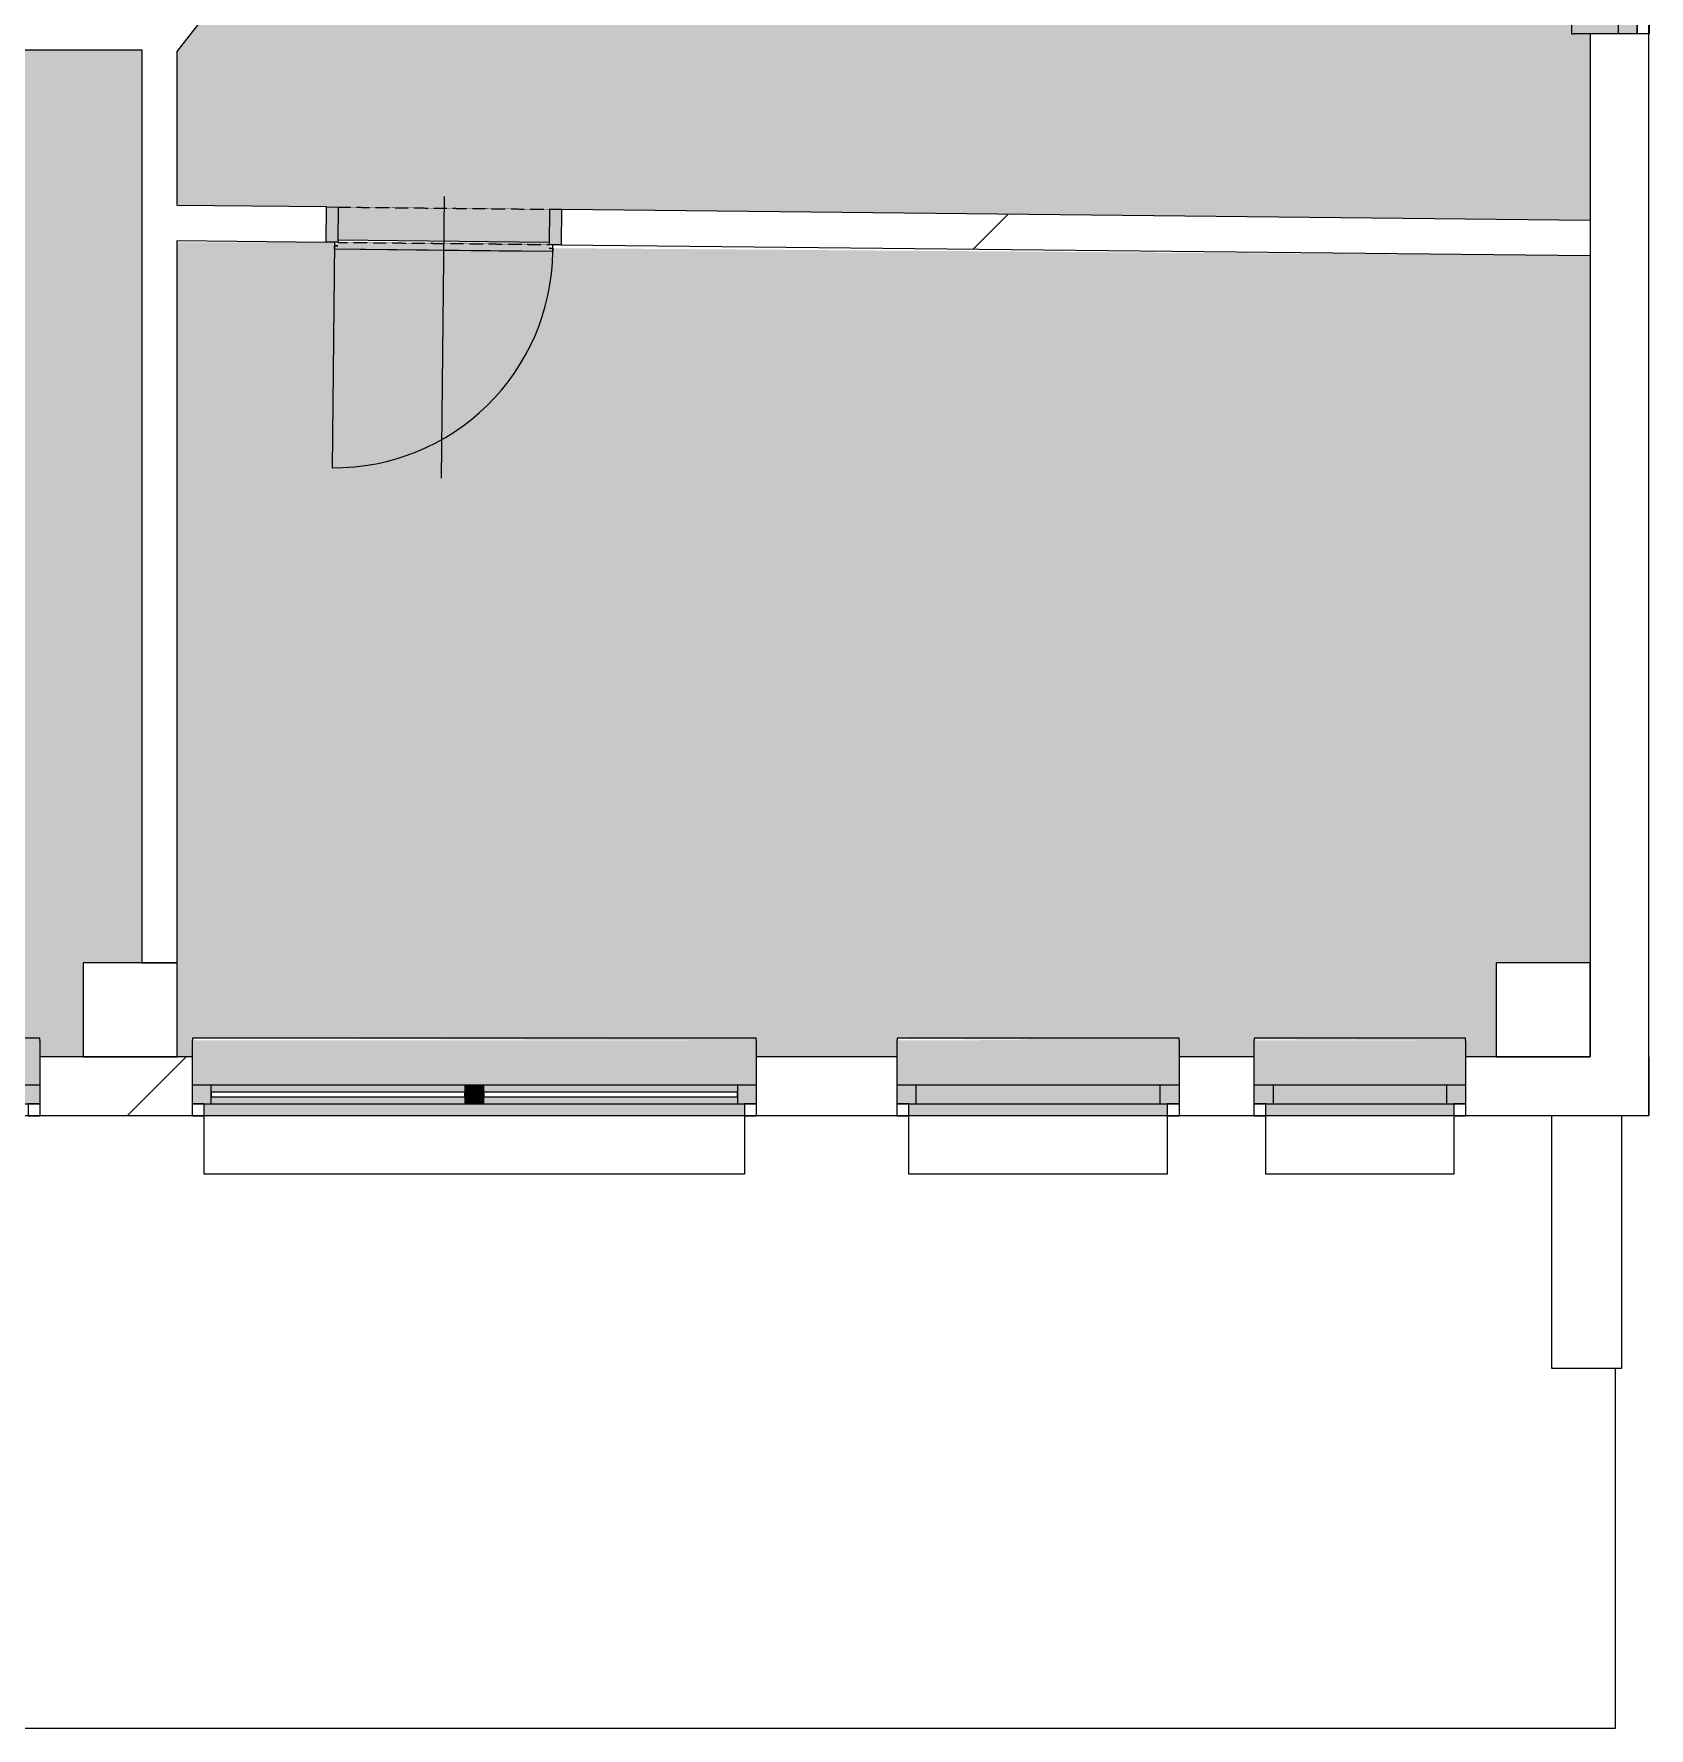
# Model space of a CAD drawing. Header units: millimetres. Extents: x 48671 to 278361, y -45352 to 20466.
# Drawn here: x 218259 to 225135, y -31577 to -24364 of the extents above; entities that cross this region are included whole.
import ezdxf

# ---------------------------------------------------------------- set-up
doc = ezdxf.new("R2010")
doc.units = ezdxf.units.MM
doc.linetypes.add('Čerchovaná se dvěma tečkami', pattern=[2.59, 1, -0.53, 0, -0.53, 0, -0.53])
for name, color, linetype, lineweight in [('A-DETL-THIN', 151, 'Continuous', 13), ('A-DOOR', 31, 'Continuous', 13), ('A-DOOR-FRAM', 31, 'Continuous', 25), ('A-FLOR', 192, 'Continuous', 13), ('A-GENM', 13, 'Continuous', 13), ('A-GLAZ', 151, 'Continuous', 13), ('A-WALL', 113, 'Continuous', 13), ('A-WALL-PATT', 111, 'Continuous', 35), ('Q-SPCQ', 91, 'Continuous', 13), ('S-COLS', 52, 'Continuous', 13)]:
    doc.layers.add(name, color=color, linetype=linetype, lineweight=lineweight)
pattern_1 = [(45, (218658, -28969), (-5747.4, 5747.4), []), (360, (227816, -26277), (5747.4, 5747.4), [1016, -10478.7]), (45, (228832, -26277), (-5747.4, 5747.4), [1016, -7112]), (90, (229550.6, -25559), (-5747.4, 5747.4), [1016, -10478.7]), (135, (229551, -24543), (-5747.4, -5747.4), [1016, -7112]), (360, (227816, -23824.3), (5747.4, 5747.4), [1016, -10478.7]), (45, (227098, -24543), (-5747.4, 5747.4), [1016, -7112]), (90, (227098, -25559), (-5747.4, 5747.4), [1016, -10478.7]), (135, (227816, -26277), (-5747.4, -5747.4), [1016, -7112]), (45, (230479.5, -22895.5), (-5747.4, 5747.4), [2032, -6096])]
pattern_2 = [(45, (128745, 0), (-7184.2, 7184.2), []), (45, (131618, 0), (-7184.2, 7184.2), []), (45, (137366, 0), (-4310.5, 10057.9), [4064, -2032, 67.06, -1964.94])]

# ---------------------------------------------------------------- blocks, each defined once
blk = doc.blocks.new('OKNO_1k_nadsvetlik - OKNO_1k_nadsvetlik_1500x1800-1969463-Mapka _ závislý 4')
at = {"layer": 'A-GLAZ', "lineweight": 9}
h = blk.add_hatch(color=256, dxfattribs=at)
h.paths.add_polyline_path([(-750, -75), (-670, -75), (-670, 5), (-750, 5)])
h.paths.add_polyline_path([(670, -75), (750, -75), (750, 5), (670, 5)])
blk.add_hatch(color=256, dxfattribs=at).paths.add_polyline_path([(670, 5), (-670, 5), (-670, -75), (670, -75)])
for p, q in [((-750, 5), (-670, 5)), ((670, 5), (-670, 5)), ((-670, 5), (-670, -75)), ((670, 5), (750, 5)), ((670, -75), (670, 5)), ((-750, -75), (-700, -75)), ((-670, -75), (-750, -75)), ((-700, -126), (-750, -126)), ((-700, -75), (-700, -125)), ((-670, -75), (670, -75)), ((750, -75), (670, -75)), ((700, -75), (750, -75)), ((700, -125), (700, -75)), ((750, -126), (700, -126))]:
    blk.add_line(p, q, dxfattribs=at)
blk = doc.blocks.new('parapet s nosem_vnitní - parapet s nosem_vnitní-1280316-Mapka _ závislý 4')
at = {"layer": 'A-GENM', "lineweight": 9}
for points in [[(-750, 198.7), (-750, 190), (750, 198.7)], [(-750, 190), (-750, 0), (750, 0), (750, 190)]]:
    blk.add_hatch(color=151, dxfattribs=at).paths.add_polyline_path(points)
for p, q in [((750, 200), (-750, 200)), ((-750, 200), (-750, 190)), ((750, 200), (-750, 200)), ((-750, 120), (-750, 190)), ((750, 190), (750, 200)), ((750, 190), (750, 120))]:
    blk.add_line(p, q, dxfattribs=at)
blk = doc.blocks.new('OKNO_2k_nadsvetlik - OKNO_2k_nadsvetlik 2400 x 1850-1972488-Mapka _ závislý 4')
at = {"layer": 'A-GLAZ', "lineweight": 9}
h = blk.add_hatch(color=256, dxfattribs=at)
h.paths.add_polyline_path([(1125.3, 75), (1120, 75), (1125.3, -5), (1200, -5), (1200, 75)])
h.paths.add_polyline_path([(-1120, 75), (-1200, 70.4), (-1200, -5), (-1120, -5), (-1120, 70.4)])
h = blk.add_hatch(color=256, dxfattribs=at)
h.paths.add_polyline_path([(40, 75), (40, 45), (1120, 45), (1120, 75)])
h.paths.add_polyline_path([(-1120, 75), (-1120, 45), (-40, 45), (-40, 75), (-928.3, 75)])
h.paths.add_polyline_path([(-40, 25), (-1120, 25), (-1120, -5), (-40, -5)])
h.paths.add_polyline_path([(1120, 25), (40, 25), (40, -5), (1120, -5)])
blk.add_hatch(color=256, dxfattribs=at).paths.add_polyline_path([(-40, -5), (40, -5), (40, 75), (-40, 75)])
for p, q in [((-1150, 126), (-1200, 126)), ((-1200, 75), (-1150, 75)), ((-1120, 75), (-1200, 75)), ((-1150, 75), (-1150, 125)), ((-1120, -5), (-1120, 75)), ((-40, 75), (-1120, 75)), ((40, 75), (-40, 75)), ((-40, 75), (-40, -5)), ((1120, 75), (40, 75)), ((40, -5), (40, 75)), ((1200, 75), (1120, 75)), ((1120, 75), (1120, -5)), ((1200, 126), (1150, 126)), ((1150, 125), (1150, 75)), ((1150, 75), (1200, 75)), ((-40, 45), (-1120, 45)), ((-1120, 45), (-1120, 25)), ((-1120, 25), (-40, 25)), ((-40, 25), (-40, 45)), ((1120, 45), (40, 45)), ((40, 45), (40, 25)), ((40, 25), (1120, 25)), ((1120, 25), (1120, 45)), ((-1200, -5), (-1120, -5)), ((-1120, -5), (-40, -5)), ((-40, -5), (40, -5)), ((40, -5), (1120, -5)), ((1120, -5), (1200, -5))]:
    blk.add_line(p, q, dxfattribs=at)
blk = doc.blocks.new('parapet s nosem_vnitní - parapet s nosem_vnitní-V114-Mapka _ závislý 4')
at = {"layer": 'A-GENM', "lineweight": 9}
blk.add_hatch(color=151, dxfattribs=at).paths.add_polyline_path([(40, 0), (-1200, 0), (-1200, -190), (1200, -190), (1200, 0), (279, 0)])
for p, q in [((-1200, -190), (-1200, -120)), ((1200, -120), (1200, -190)), ((-1200, -190), (-1200, -200)), ((-1200, -200), (1200, -200)), ((-1200, -200), (1200, -200)), ((1200, -200), (1200, -190))]:
    blk.add_line(p, q, dxfattribs=at)
blk = doc.blocks.new('OKNO_2k_nadsvetlik - OKNO_2k_nadsvetlik 2400 x 1850-V115-Mapka _ závislý 4')
at = {"layer": 'A-GLAZ', "lineweight": 9}
h = blk.add_hatch(color=256, dxfattribs=at)
h.paths.add_polyline_path([(-1120, 75), (-1200, 75), (-1200, -5), (-1120, -5)])
h.paths.add_polyline_path([(1200, 75), (1120, 70.4), (1120, -5), (1200, -5), (1200, 70.4)])
h = blk.add_hatch(color=256, dxfattribs=at)
h.paths.add_polyline_path([(40, 75), (40, 45), (1120, 45), (1120, 75), (68, 75)])
h.paths.add_polyline_path([(-40, 75), (-1120, 75), (-1120, 45), (-40, 45)])
h.paths.add_polyline_path([(1120, 25), (40, 25), (40, -5), (1120, -5)])
h.paths.add_polyline_path([(-1120, 25), (-1120, -5), (-40, -5), (-40, 25)])
blk.add_hatch(color=256, dxfattribs=at).paths.add_polyline_path([(-40, -5), (40, -5), (40, 75), (-40, 75)])
for p, q in [((-1150, 126), (-1200, 126)), ((-1200, 75), (-1150, 75)), ((-1120, 75), (-1200, 75)), ((-1150, 75), (-1150, 125)), ((-1120, -5), (-1120, 75)), ((-40, 75), (-1120, 75)), ((40, 75), (-40, 75)), ((-40, 75), (-40, -5)), ((1120, 75), (40, 75)), ((40, -5), (40, 75)), ((1200, 75), (1120, 75)), ((1120, 75), (1120, -5)), ((1200, 126), (1150, 126)), ((1150, 125), (1150, 75)), ((1150, 75), (1200, 75)), ((-40, 45), (-1120, 45)), ((-1120, 45), (-1120, 25)), ((-1120, 25), (-40, 25)), ((-40, 25), (-40, 45)), ((1120, 45), (40, 45)), ((40, 45), (40, 25)), ((40, 25), (1120, 25)), ((1120, 25), (1120, 45)), ((-1200, -5), (-1120, -5)), ((-1120, -5), (-40, -5)), ((-40, -5), (40, -5)), ((40, -5), (1120, -5)), ((1120, -5), (1200, -5))]:
    blk.add_line(p, q, dxfattribs=at)
blk = doc.blocks.new('parapet_ext - parapet_ext-1801991-Mapka _ závislý 4')
at = {"layer": 'Q-SPCQ', "lineweight": 9}
blk.add_hatch(color=151, dxfattribs=at).paths.add_polyline_path([(-1150, 50), (-1150, 0), (1150, 0), (1150, 50), (-1120, 50)])
for p, q in [((-1150, 51), (-1150, 300)), ((-1150, 300), (1150, 300)), ((1150, 300), (1150, 51))]:
    blk.add_line(p, q, dxfattribs=at)
blk = doc.blocks.new('OKNO_1k_nadsvetlik - OKNO_1k_nadsvetlik_900 x 1850-1969447-Mapka _ závislý 4')
at = {"layer": 'A-GLAZ', "lineweight": 9}
h = blk.add_hatch(color=256, dxfattribs=at)
h.paths.add_polyline_path([(450, 75), (370, 75), (370, -5), (450, -5)])
h.paths.add_polyline_path([(-450, 75), (-450, -5), (-370, -5), (-370, 75)])
blk.add_hatch(color=256, dxfattribs=at).paths.add_polyline_path([(-370, 75), (-370, -5), (370, -5), (370, 75), (-269.4, 75)])
for p, q in [((-400, 126), (-450, 126)), ((-450, 75), (-400, 75)), ((-370, 75), (-450, 75)), ((-400, 75), (-400, 125)), ((370, 75), (-370, 75)), ((-370, 75), (-370, -5)), ((450, 75), (370, 75)), ((370, -5), (370, 75)), ((450, 126), (400, 126)), ((400, 125), (400, 75)), ((400, 75), (450, 75)), ((-450, -5), (-370, -5)), ((-370, -5), (370, -5)), ((370, -5), (450, -5))]:
    blk.add_line(p, q, dxfattribs=at)
blk = doc.blocks.new('parapet s nosem_vnitní - parapet s nosem_vnitní-V116-Mapka _ závislý 4')
at = {"layer": 'A-GENM', "lineweight": 9}
for points in [[(-269.4, 0), (-450, 0), (-450, -190), (450, -190), (450, 0), (370, 0)], [(-450, -190), (-450, -195), (-269.4, -190)]]:
    blk.add_hatch(color=151, dxfattribs=at).paths.add_polyline_path(points)
for p, q in [((-450, -190), (-450, -120)), ((450, -120), (450, -190)), ((-450, -190), (-450, -200)), ((-450, -200), (450, -200)), ((-450, -200), (450, -200)), ((450, -200), (450, -190))]:
    blk.add_line(p, q, dxfattribs=at)
blk = doc.blocks.new('parapet_ext - parapet_ext-V117-Mapka _ závislý 4')
at = {"layer": 'Q-SPCQ', "lineweight": 9}
blk.add_hatch(color=151, dxfattribs=at).paths.add_polyline_path([(-370, 50), (-400, 50), (-400, 0), (400, 0), (400, 50), (-269.4, 50)])
for p, q in [((-400, 51), (-400, 300)), ((-400, 300), (400, 300)), ((400, 300), (400, 51))]:
    blk.add_line(p, q, dxfattribs=at)
blk = doc.blocks.new('OKNO_1k_nadsvetlik - OKNO_1k_nadsvetlik_1200 x 1850-V118-Mapka _ závislý 4')
at = {"layer": 'A-GLAZ', "lineweight": 9}
h = blk.add_hatch(color=256, dxfattribs=at)
h.paths.add_polyline_path([(600, 75), (520, 75), (520, -5), (600, -5)])
h.paths.add_polyline_path([(-600, 75), (-600, -5), (-520, -5), (-520, 75)])
blk.add_hatch(color=256, dxfattribs=at).paths.add_polyline_path([(-520, 75), (-520, -5), (520, -5), (520, 75), (414.3, 75)])
for p, q in [((-550, 126), (-600, 126)), ((-600, 75), (-550, 75)), ((-520, 75), (-600, 75)), ((-550, 75), (-550, 125)), ((520, 75), (-520, 75)), ((-520, 75), (-520, -5)), ((600, 75), (520, 75)), ((520, -5), (520, 75)), ((600, 126), (550, 126)), ((550, 125), (550, 75)), ((550, 75), (600, 75)), ((-600, -5), (-520, -5)), ((-520, -5), (520, -5)), ((520, -5), (600, -5))]:
    blk.add_line(p, q, dxfattribs=at)
blk = doc.blocks.new('parapet s nosem_vnitní - parapet s nosem_vnitní-V119-Mapka _ závislý 4')
at = {"layer": 'A-GENM', "lineweight": 9}
for points in [[(600, 0), (-600, 0), (-600, -190), (600, -190), (600, -120)], [(-600, -190), (-600, -197.1), (414.3, -190)]]:
    blk.add_hatch(color=151, dxfattribs=at).paths.add_polyline_path(points)
for p, q in [((-600, -190), (-600, -120)), ((600, -120), (600, -190)), ((-600, -190), (-600, -200)), ((-600, -200), (600, -200)), ((-600, -200), (600, -200)), ((600, -200), (600, -190))]:
    blk.add_line(p, q, dxfattribs=at)
blk = doc.blocks.new('parapet_ext - parapet_ext-V113-Mapka _ závislý 4')
at = {"layer": 'Q-SPCQ', "lineweight": 9}
blk.add_hatch(color=151, dxfattribs=at).paths.add_polyline_path([(-520, 50), (-550, 50), (-550, 0), (550, 0), (550, 50), (-199.9, 50)])
for p, q in [((-550, 51), (-550, 300)), ((-550, 300), (550, 300)), ((550, 300), (550, 51))]:
    blk.add_line(p, q, dxfattribs=at)
blk = doc.blocks.new('DVERE_1k_oblozka - DD03_01_900x1970_koupelna-V147-Mapka _ závislý 4')
at = {"layer": 'A-DOOR', "lineweight": 9}
h = blk.add_hatch(color=151, dxfattribs=at)
h.paths.add_polyline_path([(500, -72.1), (500, 77.9), (450, 77.9), (450, -72.1)])
h.paths.add_polyline_path([(-450, -72.1), (-450, 77.9), (-500, 77.9), (-500, -72.1)])
blk.add_hatch(color=151, dxfattribs=at).paths.add_polyline_path([(465, -102.1), (443.3, -62.1), (-450, -72.1), (-465, -102.1)])
for p, q in [((-500, 77.9), (-450, 77.9)), ((-500, -72.1), (-500, 77.9)), ((-450, 77.9), (-450, -72.1)), ((0, 127.9), (0, -1072.1)), ((450, 77.9), (500, 77.9)), ((450, -72.1), (450, 77.9)), ((500, 77.9), (500, -72.1)), ((-450, -62.1), (450, -62.1)), ((-450, -72.1), (-500, -72.1)), ((-465, -72.1), (-465, -1032.1)), ((-465, -87.1), (-450, -87.1)), ((-465, -102.1), (-465, -87.1)), ((-450, -87.1), (-465, -87.1)), ((465, -102.1), (-465, -102.1)), ((355, -102.1), (-355, -102.1)), ((500, -72.1), (450, -72.1)), ((450, -87.1), (465, -87.1)), ((465, -102.1), (465, -72.1)), ((465, -87.1), (465, -102.1)), ((465, -102.1), (465, -87.1))]:
    blk.add_line(p, q, dxfattribs=at)
at = {"layer": 'A-DOOR', "linetype": 'Čerchovaná se dvěma tečkami', "lineweight": 9}
for p, q in [((-450, 77.9), (450, 77.9)), ((-450, -72.1), (450, -72.1))]:
    blk.add_line(p, q, dxfattribs=at)
at = {"layer": 'A-DOOR', "lineweight": 9}
blk.add_arc((-465, -102.1), 930, 270, 0, dxfattribs=at)
at = {"layer": 'A-DOOR-FRAM', "lineweight": 9}
for p, q in [((-500, 77.9), (-450, 77.9)), ((-450, 77.9), (-450, -72.1)), ((450, -72.1), (450, 77.9)), ((500, 77.9), (450, 77.9)), ((-450, -72.1), (-500, -72.1)), ((450, -72.1), (500, -72.1))]:
    blk.add_line(p, q, dxfattribs=at)

msp = doc.modelspace()

# ---------------------------------------------------------------- hatches: boundary and pattern name
at = {"layer": 'A-FLOR'}
h = msp.add_hatch(color=151, dxfattribs=at)
h.paths.add_polyline_path([(200484.2, -30076.6), (200484.2, -29535.6), (200884.2, -29535.6), (200884.2, -24894.3), (200094.2, -24909.3), (200092.1, -24924.3), (199294.2, -24909.3), (199279.2, -24894.3), (198684.2, -24894.3), (198684.2, -30076.6), (199174.4, -30076.6), (199174.4, -29899.5), (200374.4, -29906.6), (200374.4, -30076.6)])
h.paths.add_polyline_path([(194394.2, -30046.6), (194488.9, -30046.6), (194488.9, -29676.6), (194738.9, -29676.6), (194738.9, -26754.6), (193001.8, -25176.6), (192904.2, -25191.6), (192904.2, -25206.6), (192004.2, -25191.6), (191989.2, -25176.6), (191772.8, -25176.6), (191772.8, -30046.6), (191994.2, -30046.6), (191994.2, -29896.9), (194394.2, -29906.6)])
h.paths.add_polyline_path([(182994.2, -30046.6), (182994.2, -29901.6), (183894.2, -29906.6), (183894.2, -30046.6), (184194.2, -30046.6), (184194.2, -29899.5), (185394.2, -29906.6), (185394.2, -30046.6), (185695.1, -30046.6), (185695.1, -23684), (184977.6, -23708.3), (184972.4, -23718.2), (184072.4, -23703.2), (184072.3, -23693.3), (182906, -23700), (182906, -23970), (182486, -23970), (182486, -24139.3), (182564.6, -24139.3), (182556, -25639.3), (182486, -25639.3), (182486, -29535.6), (182886, -29535.6), (182904.6, -30046.6)])
h.paths.add_polyline_path([(188484.8, -30046.6), (188444.7, -26558.1), (190233.7, -25126.8), (190035.6, -24954.6), (190014.9, -24943.5), (189410.9, -24295.7), (189410.6, -24274.5), (188995.1, -23844.3), (188995.1, -23917.4), (188595.1, -23917.4), (188593.4, -23667.4), (185845.1, -23699.3), (185845.1, -30046.6), (185994.2, -30046.6), (185994.2, -29896.9), (188394.2, -29906.6), (188394.2, -30046.6), (188444.7, -30046.6)])
h.paths.add_polyline_path([(191609.2, -30046.6), (191609.3, -30046.6), (191609.2, -25176.6), (191374.2, -25191.6), (191374.2, -25206.6), (190474.2, -25191.6), (190459.2, -25176.6), (190424.2, -25176.6), (190411.6, -25176.6), (188595.6, -26629.6), (188635.1, -29676.6), (188995.1, -29676.6), (188995.1, -29896.9), (191394.2, -29906.6), (191394.2, -30046.6)])
h.paths.add_polyline_path([(194888.9, -30046.6), (194984.2, -30046.6), (194984.2, -29846.9), (198584.2, -29846.9), (198584.2, -23686.6), (194881.4, -23686.6), (194881.4, -23936.6), (194481.4, -23936.6), (194481.4, -23710.4), (193952.5, -24289.8), (193942.5, -24311.6), (193317.3, -24937.4), (193293.3, -24940.7), (193152.7, -25101.6), (194888.9, -26688.5), (194888.9, -29856.6)])
h.paths.add_polyline_path([(215444.2, -28719.3), (215444.2, -25759.3), (215584.2, -25759.3), (215579.6, -24859.3), (215444.2, -24859.3), (215444.2, -24281.8), (215471.3, -24281.8), (214632.2, -23477.1), (214720.2, -23367.5), (214079.5, -22753.1), (213982.6, -22854.1), (213805.5, -22684.3), (212474.5, -22684.3), (212474.5, -22434.3), (212094.5, -22434.3), (212094.5, -22294.3), (211294.5, -22294.3), (211294.5, -22434.3), (210249.2, -22434.3), (210249.2, -22294.3), (209449.2, -22294.3), (209449.2, -22434.3), (209064.2, -22434.3), (209064.2, -22684.3), (208769.2, -22684.3), (208769.2, -28589.6), (212344.2, -28599.3), (212344.2, -28719.3), (212469.2, -28719.3), (212469.2, -28319.3), (212869.2, -28319.3), (212878.4, -28719.3), (212984.2, -28719.3), (212984.2, -28639.6), (215384.2, -28649.3), (215384.2, -28719.3)])
h.paths.add_polyline_path([(218284.2, -28719.3), (218469.2, -28719.3), (218469.2, -28319.3), (218719.2, -28319.3), (218719.2, -24431.8), (215594.2, -24431.8), (215609.2, -24859.3), (215624.2, -24859.3), (215609.2, -25759.3), (215594.2, -25774.3), (215594.2, -28719.3), (215884.2, -28719.3), (215884.2, -28639.6), (218284.2, -28649.3)])
h.paths.add_polyline_path([(206834.2, -28719.3), (206944.2, -28719.3), (206944.2, -28642.2), (208144.2, -28649.3), (208144.2, -28719.3), (208669.2, -28719.3), (208669.2, -23677.1), (208053.3, -23682.1), (208067.7, -23696.9), (207253, -23668), (207237.8, -23652.8), (206872.9, -23652.2), (206872.9, -23956.6), (206444.7, -23956.6), (206434.2, -26076.1), (206434.2, -28319.3), (206834.2, -28319.3), (206834.2, -28649.3)])
h.paths.add_polyline_path([(218934.2, -28719.3), (218934.2, -28639.6), (221334.2, -28649.3), (221334.2, -28719.3), (221934.2, -28719.3), (221934.2, -28642.2), (223134.2, -28649.3), (223134.2, -28719.3), (223454.2, -28719.3), (223454.2, -28644.3), (224354.2, -28649.3), (224354.2, -28719.3), (224484.2, -28719.3), (224484.2, -28319.3), (224884.2, -28319.3), (224884.2, -25308.2), (220453.7, -25276.5), (220468.2, -25291.4), (219553.5, -25266.7), (219538.3, -25251.5), (218869.2, -25251.1), (218869.2, -28719.3)])
h.paths.add_polyline_path([(220453.7, -25251.2), (220455.1, -25111.2), (224884.2, -25158.2), (224884.2, -24364.3), (224805.6, -24364.3), (224814.2, -22864.3), (224884.2, -22864.3), (224884.2, -22684.3), (224484.2, -22684.3), (224483.9, -22468.2), (220441.4, -22420.6), (220266.2, -22682.2), (220268.3, -22691.6), (219690.9, -23401.6), (219674.6, -23405.3), (218869.2, -24439.5), (218869.2, -25094.4), (219555.2, -25101.7), (219555.2, -25241.7), (220453.6, -25251.2)])
h.paths.add_polyline_path([(201144.2, -25069.3), (201144.2, -24889.3), (206334.2, -24889.3), (206332.1, -23646.6), (200984.5, -23646.6), (200984.6, -24889.3), (201134.5, -24894.3), (201141.5, -25019.3)])
h.paths.add_polyline_path([(192904.2, -25026.6), (193012.4, -25015.6), (194440.7, -23536.6), (198384.2, -23536.6), (198384.2, -23166.6), (198684.2, -23166.6), (198684.2, -24794.3), (200884.2, -24794.3), (200884.2, -23937.5), (200484.6, -23937.5), (200484.6, -23527.5), (202081.7, -23527.4), (202081.7, -22376.5), (205721.7, -22376.5), (205722.1, -21816.5), (206781.7, -21816.5), (206774.9, -23436.6), (206342.9, -23436.6), (206342.9, -23536.6), (207255, -23553.1), (207255, -23643), (208053.6, -23643), (208054.9, -23566.6), (208669.2, -23566.6), (208669.2, -22684.3), (208644.2, -22684.3), (208644.2, -22234.3), (209064.2, -22234.3), (209064.2, -22284.3), (209449.2, -22269.3), (209449.2, -22254.3), (210249.2, -22269.3), (210264.2, -22284.3), (211294.5, -22269.3), (211294.5, -22254.3), (212094.5, -22269.3), (212109.5, -22284.3), (212874.5, -22284.3), (212874.5, -22534.3), (213865.8, -22534.3), (214096.8, -22735.1), (214118.5, -22735.1), (214746.4, -23358), (214746.4, -23378.8), (215688, -24281.8), (218801.9, -24281.8), (219586.3, -23303), (219696.9, -23360.3), (220213.8, -22668.2), (220125.5, -22582.1), (220276.4, -22354.9), (220283.1, -21754.2), (220373.1, -21754.2), (220373.1, -20955.1), (220292, -20954.2), (220292.5, -20379.5), (220258.8, -20379.1), (220258.8, -19225.7), (220233.8, -19225.7), (220233.8, -19175.3), (220159, -19175.3), (220144, -18955.3), (220129, -18955.3), (220144, -18355.3), (220159, -18340.3), (220159, -17238.3), (217210.5, -17238.3), (217210, -17408.3), (216184.4, -17408.3), (216184.4, -17535.4), (214984.4, -17528.3), (214984.4, -17408.3), (214746.1, -17408.3), (214770.9, -20310.9), (213984.3, -20303.3), (213984.3, -20200.9), (213184.3, -20200.9), (213184.3, -20310.9), (209797.8, -20331.6), (208734.4, -20353.9), (208734.4, -20188), (208344.4, -20188), (208344.4, -20098), (207544.4, -20098), (207544.4, -20188), (206504.4, -20188), (206497.9, -17808.3), (206371.4, -17808.3), (206371.4, -17238.3), (204119.8, -17238.3), (204134.8, -17851.9), (204149.8, -17851.9), (204134.8, -18651.9), (204119.8, -18666.9), (204134.8, -19775.4), (204149.8, -19775.4), (204134.8, -20375.4), (204119.8, -20390.4), (204119.8, -20656.9), (202017.1, -20656.9), (202017.1, -20280.9), (201868.1, -20295.9), (201868.1, -20310.9), (201268.1, -20295.9), (201253.1, -20280.9), (200854, -20280.9), (200854, -21508.2), (200201.4, -21523.2), (200201.4, -21538.2), (199601.4, -21523.2), (199586.4, -21508.2), (197871.4, -21523.2), (197886.4, -21538.2), (197271.4, -21523.2), (197256.4, -21508.2), (197121.4, -21523.2), (197121.4, -21748.2), (196257.6, -21748.2), (196257.6, -21658.2), (195357.6, -21658.2), (195357.6, -21748.2), (192167.4, -21748.2), (190545.1, -20300.6), (190545.1, -18728.2), (190272.1, -18728.2), (190272.1, -18805.2), (189072.1, -18798.2), (189072.1, -18728.2), (188995.1, -18728.2), (188995.1, -20625.8), (188905.1, -20625.8), (188905.1, -21425.8), (188995.1, -21425.8), (188995.1, -21715.8), (184075.1, -21715.8), (184072.3, -22135.8), (182486, -22135.8), (182486, -22265.8), (182246, -22265.8), (182257, -23165.8), (182486, -23165.8), (182492.1, -23552.4), (184071.5, -23543.6), (184075.1, -23683.3), (184972.2, -23678.2), (184972.4, -23538.2), (186866.7, -23527.3), (186866.7, -23362.9), (187090.8, -23361.6), (187091.8, -23526), (188995.1, -23517.4), (188995.1, -23628.3), (190345.4, -25026.6), (192765.1, -25026.6)])
h.paths.add_polyline_path([(218801.9, -22689.3), (218484.2, -22689.3), (218484.2, -22289.3), (218884.2, -22289.3), (218869.2, -22689.3)])
h.paths.add_polyline_path([(220441.4, -22420.6), (220441, -22388.8), (220428.2, -22401)])
h.paths.add_polyline_path([(224484.2, -22318.2), (224484.2, -22284.3), (224884.2, -22269.9), (224884.2, -20426.5), (223367.1, -20479.4), (220397.7, -20443), (220412.9, -20949.7), (220422, -20955.5), (220398.1, -21755.5), (220382.9, -21770.6), (220382.5, -22269.9), (224468.9, -22318)])
h.paths.add_polyline_path([(195012.6, -21648.2), (195357.6, -21633.2), (195357.6, -21618.2), (196257.6, -21633.2), (196272.6, -21648.2), (197021.4, -21648.2), (197021.4, -18728.2), (196242.1, -18728.2), (196242.1, -18805.2), (195042.1, -18798.2), (195042.1, -18728.2), (194881.4, -18728.2), (194881.4, -19128.2), (194481.4, -19128.2), (194481.4, -18728.2), (194142.1, -18728.2), (194142.1, -18805.2), (192942.1, -18798.2), (192942.1, -18728.2), (192042.1, -18728.2), (192042.1, -18805.2), (190842.1, -18798.2), (190842.1, -18728.2), (190695.1, -18728.2), (190695.1, -20233.4), (192224.6, -21598.2), (195012.6, -21618.2), (195012.6, -21633.2)])
h.paths.add_polyline_path([(187195.1, -21565.8), (188895.1, -21565.4), (188880.1, -21425.8), (188865.1, -21425.8), (188880.1, -20625.8), (188895.1, -20610.8), (188895.1, -19128.2), (188595.1, -19128.2), (188595.1, -18728.2), (187195.1, -18728.2), (187207.3, -20311.1), (187220.1, -20311.1), (187207.3, -20411.9), (187195.1, -20411.9), (187195.1, -21565.4)])
h.paths.add_polyline_path([(197271.4, -21498.2), (197871.4, -21498.2), (197886.4, -21408.2), (198671.4, -21408.2), (198671.4, -19988.2), (197871.4, -20003.2), (197871.4, -20018.2), (197271.4, -20003.2), (197256.4, -19988.2), (197121.4, -20003.2), (197121.4, -21408.2), (197271.4, -21408.2)])
h.paths.add_polyline_path([(200092.1, -21498.2), (200201.4, -21498.2), (200201.4, -21408.2), (200346.4, -21408.2), (200333.9, -19988.2), (200201.4, -20003.2), (200201.4, -20018.2), (199601.4, -20003.2), (199586.4, -19988.2), (198771.4, -19988.2), (198771.4, -21408.2), (199601.4, -21408.2), (199601.4, -21498.2)])
h.paths.add_polyline_path([(200594, -21408.2), (200773.7, -21408.2), (200754, -20280.9), (200446.4, -20280.9), (200446.4, -21408.2), (200554.5, -21408.2)])
h.paths.add_polyline_path([(202922.1, -20556.9), (202922.1, -20391.9), (203012.1, -20391.9), (203012.1, -19791.9), (202922.1, -19791.9), (202922.1, -19336.9), (202117.1, -19336.9), (202117.1, -20556.9)])
h.paths.add_polyline_path([(203636.8, -20556.9), (204019.8, -20556.9), (204019.8, -20375.4), (204109.8, -20375.4), (204109.8, -19775.4), (204019.8, -19775.4), (204019.8, -19336.9), (203022.1, -19336.9), (203037.1, -19791.9), (203052.1, -19791.9), (203037.1, -20391.9), (203022.1, -20402), (203022.1, -20556.9), (203282.7, -20556.9)])
h.paths.add_polyline_path([(223367.1, -20379.4), (224884.2, -20315.3), (223171.1, -20329.1), (223194.6, -20377.3)])
h.paths.add_polyline_path([(201583.1, -20270.9), (201868.1, -20270.9), (201868.1, -20180.9), (202017.1, -20180.9), (202017.1, -19236.9), (202427.1, -19236.9), (202427.1, -17626.9), (200859.9, -17626.9), (200859.9, -17888.3), (200460.4, -17888.3), (200484.6, -18728.2), (200984.6, -18728.2), (200984.6, -18867.5), (201119.2, -18867.5), (201134.2, -20180.9), (201268.1, -20180.9), (201268.1, -20270.9)])
h.paths.add_polyline_path([(208854.4, -20231.3), (210780.6, -20190.9), (210780.6, -17408.3), (210496.1, -17408.3), (210496.1, -17535.4), (209296.1, -17528.3), (209296.1, -17408.3), (208696.1, -17408.3), (208696.1, -17535.4), (207496.1, -17528.3), (207496.1, -17408.3), (206994.4, -17408.3), (206994.4, -20088), (207544.4, -20073), (207544.4, -20058), (208344.4, -20073), (208359.4, -20088), (208854.4, -20088), (208854.4, -20191)])
h.paths.add_polyline_path([(214409.4, -20190.9), (214410.6, -20190.9), (214411.6, -20053.3), (214594.6, -20051.2), (214571.1, -17408.3), (214354.4, -17408.3), (214354.4, -17535.4), (213154.4, -17528.3), (213154.4, -17408.3), (212833.7, -17408.3), (212833.7, -17808.3), (212433.7, -17808.3), (212433.7, -17408.3), (212304.4, -17408.3), (212304.4, -17535.4), (211104.4, -17528.3), (211104.4, -17408.3), (210880.6, -17408.3), (210880.6, -20190.9), (213184.3, -20175.9), (213184.3, -20160.9), (213984.3, -20175.9), (213999.3, -20190.9), (214034.3, -20190.9)])
h.paths.add_polyline_path([(201019.2, -20180.9), (201019.2, -18967.5), (200984.6, -18967.5), (200984.6, -19138.2), (200484.6, -19138.2), (200464.3, -18967.5), (200264.3, -18967.5), (200264.3, -18728.2), (200034.1, -18733.3), (200034.1, -18805.2), (198884.1, -18798.2), (198884.1, -18728.2), (198771.4, -18728.2), (198771.4, -19888.2), (200446.4, -19888.2), (200446.4, -20180.9), (200953.5, -20180.9)])
h.paths.add_polyline_path([(197921.4, -19888.2), (198521.4, -19888.2), (198521.4, -18728.2), (198342.1, -18728.2), (198342.1, -18805.2), (197142.1, -18798.2), (197121.4, -19888.2), (197901.4, -19888.2)])
h.paths.add_polyline_path([(203022.1, -19236.9), (204019.8, -19236.9), (204019.8, -18651.9), (204109.8, -18651.9), (204109.8, -17851.9), (204019.8, -17851.9), (204019.8, -17626.9), (202527.1, -17626.9), (202527.1, -19236.9), (202922.1, -19236.9)])
h.paths.add_polyline_path([(185992.1, -19113.6), (187095.1, -19105.4), (187095.1, -19071.9), (184303.3, -19113.6), (185506, -19113.6)])
h.paths.add_polyline_path([(220169, -18955.3), (220258.8, -18955.3), (220258.8, -18355.3), (220169, -18355.3)])
h.paths.add_polyline_path([(182906, -18911.2), (187095.1, -18871.9), (187095.1, -18728.2), (182906, -18730), (182906, -18909.7)])
h.paths.add_polyline_path([(224884.2, -17927.7), (224884.2, -17888.3), (224484.2, -17888.3), (224484.2, -17488.3), (220259, -17488.3), (220259, -17927.7), (224484.2, -17927.7)])
h.paths.add_polyline_path([(218870.4, -17888.3), (218470.4, -17866.2), (218470.4, -17488.3), (218870.4, -17488.3), (218870.4, -17880)])
h.paths.add_polyline_path([(200859.9, -17526.9), (204019.8, -17526.9), (204019.8, -17238.3), (200457.5, -17251.3), (200459.9, -17488.3), (200859.9, -17488.3)])
at = {"layer": 'A-WALL-PATT', "lineweight": 9}
h = msp.add_hatch(dxfattribs=at)
h.set_pattern_fill('FP_189', color=256, angle=45, style=0, pattern_type=2)
h.set_pattern_definition([(135, (225134, -20105), (-5747, -5747), []), (90, (222442, -10947), (-5747.4, 5747.4), [1016, -10478.7]), (135, (222442, -9931), (-5747.4, -5747.4), [1016, -7112]), (180, (221723.7, -9213), (-5747.4, -5747.4), [1016, -10478.7]), (225, (220708, -9213), (5747.4, -5747.4), [1016, -7112]), (90, (219989, -10947), (-5747.4, 5747.4), [1016, -10478.7]), (135, (220708, -11666), (-5747.4, -5747.4), [1016, -7112]), (180, (221723.7, -11665.6), (-5747.4, -5747.4), [1016, -10478.7]), (225, (222442, -10947), (5747.4, -5747.4), [1016, -7112]), (135, (219060, -8284), (-5747.4, -5747.4), [2032, -6096])])
h.paths.add_polyline_path([(225134.2, -28719.3), (225134.2, -24364.3), (224884.2, -24364.3), (224884.2, -28719.3), (225109.2, -28719.3)])
h.paths.add_polyline_path([(225134.2, -22864.3), (225134.2, -17238.3), (224884.2, -17238.3), (224884.2, -22864.3)])
h = msp.add_hatch(dxfattribs=at)
h.set_pattern_fill('FP_145', color=256, style=0, pattern_type=2)
h.set_pattern_definition([(45, (128744.6, 0), (-4242.64, 4242.64), [])])
h.paths.add_polyline_path([(224884.2, -25308.2), (224884.2, -25158.2), (220505.1, -25111.7), (220505.1, -25261.7), (224767.9, -25306.9)])
h.paths.add_polyline_path([(219503.6, -25251.1), (219503.6, -25101.1), (218869.2, -25101.1), (218869.2, -25244.4)])
h = msp.add_hatch(dxfattribs=at)
h.set_pattern_fill('FP_188', color=256, angle=45, style=0, pattern_type=2)
h.set_pattern_definition(pattern_1)
h.paths.add_polyline_path([(225134.2, -28969.3), (225134.2, -28719.3), (224354.2, -28719.3), (224354.2, -28969.3), (225019.2, -28969.3)])
h.paths.add_polyline_path([(206434.2, -28969.3), (206944.2, -28969.3), (206944.2, -28719.3), (206434.2, -28719.3)])
h.paths.add_polyline_path([(208669.2, -28969.3), (208744.2, -28969.3), (208744.2, -28719.3), (208144.2, -28719.3), (208144.2, -28969.3)])
h.paths.add_polyline_path([(212869.2, -28969.3), (212984.2, -28969.3), (212984.2, -28719.3), (212344.2, -28719.3), (212344.2, -28969.3), (212619.2, -28969.3)])
h.paths.add_polyline_path([(223134.2, -28969.3), (223454.2, -28969.3), (223454.2, -28719.3), (223134.2, -28719.3)])
h.paths.add_polyline_path([(215444.2, -28969.3), (215884.2, -28969.3), (215884.2, -28719.3), (215384.2, -28719.3), (215384.2, -28969.3)])
h.paths.add_polyline_path([(221934.2, -28969.3), (221934.2, -28719.3), (221334.2, -28719.3), (221334.2, -28969.3)])
h.paths.add_polyline_path([(218869.2, -28969.3), (218934.2, -28969.3), (218934.2, -28719.3), (218284.2, -28719.3), (218284.2, -28969.3), (218469.2, -28969.3)])
h = msp.add_hatch(dxfattribs=at)
h.set_pattern_fill('FP_188', color=256, angle=45, style=0, pattern_type=2)
h.set_pattern_definition(pattern_1)
h.paths.add_polyline_path([(225135, -28969.3), (225134.2, -28719.3), (225134.2, -28969.3)])
h = msp.add_hatch(dxfattribs=at)
h.set_pattern_fill('FP_199', color=256, angle=45, style=0, pattern_type=2)
h.set_pattern_definition([(315, (224719, -32380.5), (5747, 5747), []), (270, (227411.4, -41538.4), (5747.4, -5747.4), [1016, -10478.7]), (315, (227411, -42554), (5747.4, 5747.4), [1016, -7112]), (360, (228130, -43273), (5747.4, 5747.4), [1016, -10478.7]), (45, (229146, -43273), (-5747.4, 5747.4), [1016, -7112]), (270, (229864, -41538.4), (5747.4, -5747.4), [1016, -10478.7]), (315, (229146, -40820), (5747.4, 5747.4), [1016, -7112]), (360, (228130, -40820), (5747.4, 5747.4), [1016, -10478.7]), (45, (227411, -41538), (-5747.4, 5747.4), [1016, -7112]), (315, (230793, -44202), (5747.4, 5747.4), [2032, -6096])])
h.paths.add_polyline_path([(224719.2, -30044.3), (225019.2, -30044.3), (225019.2, -28969.3), (224719.2, -28969.3)])
at = {"layer": 'S-COLS', "lineweight": 9}
h = msp.add_hatch(dxfattribs=at)
h.set_pattern_fill('FP_202', color=256, style=0, pattern_type=2)
h.set_pattern_definition(pattern_2)
h.paths.add_polyline_path([(218719.2, -28719.3), (218869.2, -28719.3), (218869.2, -28319.3), (218469.2, -28319.3), (218469.2, -28719.3)])
h = msp.add_hatch(dxfattribs=at)
h.set_pattern_fill('FP_202', color=256, style=0, pattern_type=2)
h.set_pattern_definition(pattern_2)
h.paths.add_polyline_path([(224884.2, -28719.3), (224884.2, -28319.3), (224484.2, -28319.3), (224484.2, -28719.3)])

# ---------------------------------------------------------------- linework, layer by layer
at = {"layer": 'A-DETL-THIN', "lineweight": 9}
for p, q in [((225134.2, -28969.3), (225134.2, -17142.7)), ((206184.2, -28969.3), (225134.2, -28969.3))]:
    msp.add_line(p, q, dxfattribs=at)
at = {"layer": 'A-FLOR', "lineweight": 9}
for p, q in [((224992.8, -31576.8), (224992.8, -30044.3)), ((212319.2, -31576.8), (224992.8, -31576.8))]:
    msp.add_line(p, q, dxfattribs=at)
at = {"layer": 'A-WALL', "lineweight": 9}
for p, q in [((218869.2, -24439.5), (219651.8, -23434.6)), ((224884.2, -24364.3), (224884.2, -28719.3)), ((225134.2, -24364.3), (224884.2, -24364.3)), ((225134.2, -28719.3), (225134.2, -24364.3)), ((215594.2, -24431.8), (218719.2, -24431.8)), ((218719.2, -24431.8), (218719.2, -28319.3)), ((218869.2, -25094.4), (218869.2, -24439.5)), ((219505.2, -25101.1), (218869.2, -25094.4)), ((224884.2, -25158.2), (220505.1, -25111.7)), ((218869.2, -28319.3), (218869.2, -25244.4)), ((218869.2, -25244.4), (219503.6, -25251.1)), ((220503.6, -25261.7), (224884.2, -25308.2)), ((218719.2, -28319.3), (218869.2, -28319.3)), ((218284.2, -28719.3), (218284.2, -28969.3)), ((218934.2, -28719.3), (218284.2, -28719.3)), ((218934.2, -28969.3), (218934.2, -28719.3)), ((221934.2, -28719.3), (221334.2, -28719.3)), ((221334.2, -28719.3), (221334.2, -28969.3)), ((221934.2, -28969.3), (221934.2, -28719.3)), ((223454.2, -28719.3), (223134.2, -28719.3)), ((223134.2, -28719.3), (223134.2, -28969.3)), ((223454.2, -28969.3), (223454.2, -28719.3)), ((224354.2, -28719.3), (224354.2, -28969.3)), ((224884.2, -28719.3), (224354.2, -28719.3)), ((225135, -28719.3), (225134.2, -28719.3)), ((225135, -28969.3), (225135, -28719.3)), ((218284.2, -28969.3), (218934.2, -28969.3)), ((221334.2, -28969.3), (221934.2, -28969.3)), ((223134.2, -28969.3), (223454.2, -28969.3)), ((224354.2, -28969.3), (224719.2, -28969.3)), ((224719.2, -28969.3), (224719.2, -30044.3)), ((225019.2, -28969.3), (225134.2, -28969.3)), ((225019.2, -30044.3), (225019.2, -28969.3)), ((224719.2, -30044.3), (225019.2, -30044.3))]:
    msp.add_line(p, q, dxfattribs=at)
at = {"layer": 'S-COLS', "lineweight": 9}
for p, q in [((218719.2, -28319.3), (218469.2, -28319.3)), ((218469.2, -28319.3), (218469.2, -28719.3)), ((218869.2, -28319.3), (218719.2, -28319.3)), ((218869.2, -28719.3), (218869.2, -28319.3)), ((224884.2, -28319.3), (224484.2, -28319.3)), ((224484.2, -28319.3), (224484.2, -28719.3)), ((224884.2, -28719.3), (224884.2, -28319.3)), ((218469.2, -28719.3), (218869.2, -28719.3)), ((224484.2, -28719.3), (224884.2, -28719.3))]:
    msp.add_line(p, q, dxfattribs=at)

# ---------------------------------------------------------------- block references
at = {"layer": 'A-DOOR', "lineweight": 9, "rotation": 359.3925975847595}
msp.add_blockref('DVERE_1k_oblozka - DD03_01_900x1970_koupelna-V147-Mapka _ závislý 4', (220004.3, -25184.3), dxfattribs=at)
at = {"layer": 'A-GENM', "lineweight": 9}
for name, p, rotation in [('parapet s nosem_vnitní - parapet s nosem_vnitní-1280316-Mapka _ závislý 4', (225004.2, -23614.3), 90.00000000000017), ('parapet s nosem_vnitní - parapet s nosem_vnitní-V114-Mapka _ závislý 4', (217084.2, -28839.3), 180), ('parapet s nosem_vnitní - parapet s nosem_vnitní-V114-Mapka _ závislý 4', (220134.2, -28839.3), 180), ('parapet s nosem_vnitní - parapet s nosem_vnitní-V119-Mapka _ závislý 4', (222534.2, -28839.3), 180), ('parapet s nosem_vnitní - parapet s nosem_vnitní-V116-Mapka _ závislý 4', (223904.2, -28839.3), 180)]:
    msp.add_blockref(name, p, dxfattribs=dict(at, rotation=rotation))
at = {"layer": 'A-GLAZ', "lineweight": 9}
for name, p, rotation in [('OKNO_1k_nadsvetlik - OKNO_1k_nadsvetlik_1500x1800-1969463-Mapka _ závislý 4', (225009.2, -23614.3), 90.00000000000017), ('OKNO_2k_nadsvetlik - OKNO_2k_nadsvetlik 2400 x 1850-1972488-Mapka _ závislý 4', (217084.2, -28844.3), 180), ('OKNO_2k_nadsvetlik - OKNO_2k_nadsvetlik 2400 x 1850-V115-Mapka _ závislý 4', (220134.2, -28844.3), 180), ('OKNO_1k_nadsvetlik - OKNO_1k_nadsvetlik_1200 x 1850-V118-Mapka _ závislý 4', (222534.2, -28844.3), 180), ('OKNO_1k_nadsvetlik - OKNO_1k_nadsvetlik_900 x 1850-1969447-Mapka _ závislý 4', (223904.2, -28844.3), 180)]:
    msp.add_blockref(name, p, dxfattribs=dict(at, rotation=rotation))
at = {"layer": 'Q-SPCQ', "lineweight": 9, "rotation": 180}
for name, p in [('parapet_ext - parapet_ext-1801991-Mapka _ závislý 4', (220134.2, -28919.3)), ('parapet_ext - parapet_ext-V113-Mapka _ závislý 4', (222534.2, -28919.3)), ('parapet_ext - parapet_ext-V117-Mapka _ závislý 4', (223904.2, -28919.3))]:
    msp.add_blockref(name, p, dxfattribs=at)

doc.saveas('drawing.dxf')
